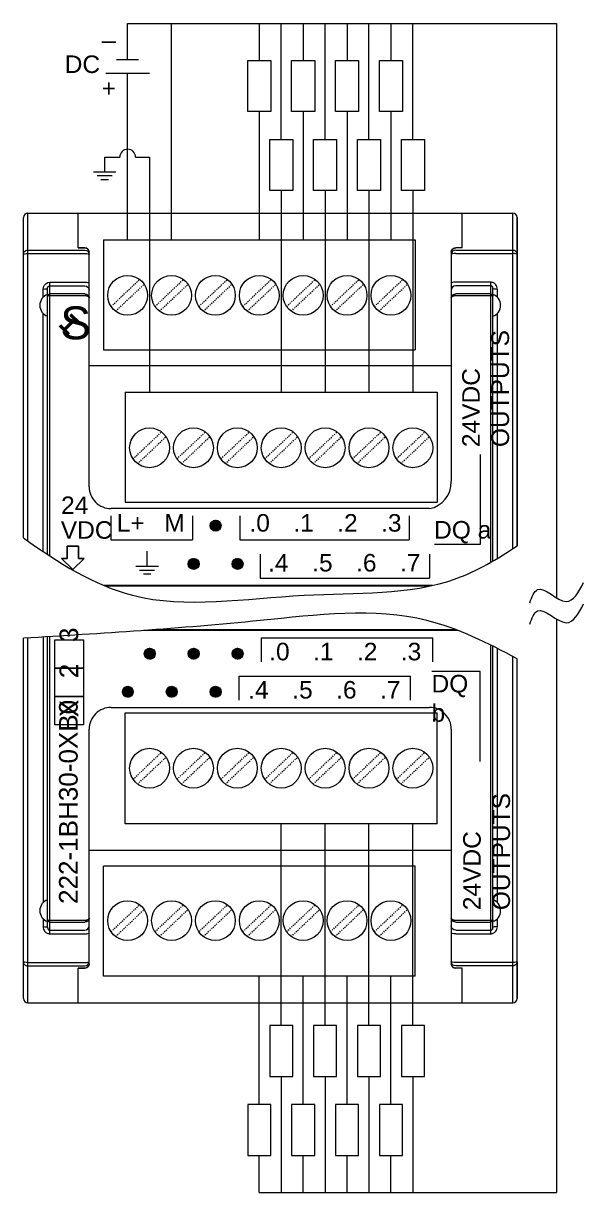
# Model space of a CAD drawing. Header units: inches. Extents: x 57 to 2760, y -193 to 2149.
# Drawn here: x 876.3 to 927.4, y 1497 to 1603.7 of the extents above; entities that cross this region are included whole.
import ezdxf

# ---------------------------------------------------------------- set-up
doc = ezdxf.new("R2010")
doc.units = ezdxf.units.IN
doc.header["$MEASUREMENT"] = 0
doc.linetypes.add('DOT', pattern=[0.2, 0.1, -0.1])
doc.layers.add('Wiring', color=7, linetype='Continuous')
doc.styles.get("Standard").update_dxf_attribs({"font": 'arial.ttf'})

msp = doc.modelspace()

# ---------------------------------------------------------------- linework, layer by layer
at = {"color": 7, "linetype": 'Continuous', "lineweight": 0}
for p, q in [((876.33549, 1556.74283), (876.33549, 1585.95301)), ((876.73549, 1586.35301), (920.93549, 1586.35301)), ((876.73549, 1556.45999), (876.73549, 1586.35301)), ((881.33549, 1583.18671), (881.33549, 1586.35301)), ((916.33549, 1583.18671), (916.33549, 1586.35301)), ((920.93549, 1555.75919), (920.93549, 1586.35301)), ((921.33549, 1585.95301), (921.33549, 1556.02224)), ((921.33549, 1556.02224), (921.33549, 1585.95301)), ((883.62549, 1583.92301), (883.62549, 1573.89101)), ((883.62549, 1583.92301), (912.04549, 1583.92301)), ((912.04549, 1583.92301), (912.04549, 1573.89101)), ((876.73549, 1582.99128), (881.93549, 1582.99128)), ((876.73549, 1582.67143), (881.93549, 1582.67143)), ((881.33549, 1583.19937), (881.93549, 1583.19937)), ((881.93549, 1583.18671), (881.33549, 1583.18671)), ((882.0867, 1583.16969), (881.93549, 1583.19937)), ((882.30489, 1582.75303), (882.33549, 1582.60473)), ((882.33549, 1561.41511), (882.33549, 1582.79937)), ((915.33549, 1582.79937), (915.33549, 1561.87701)), ((915.3661, 1582.75303), (915.33549, 1582.60473)), ((915.51261, 1583.121), (915.41948, 1583.03684)), ((915.61986, 1583.17017), (915.51261, 1583.121)), ((915.58429, 1583.16969), (915.73549, 1583.19937)), ((915.73549, 1583.18671), (915.61986, 1583.17017)), ((916.33549, 1583.19937), (915.73549, 1583.19937)), ((916.33549, 1583.18671), (915.73549, 1583.18671)), ((915.73549, 1582.99128), (920.93549, 1582.99128)), ((915.73549, 1582.67143), (920.93549, 1582.67143)), ((878.73549, 1555.09991), (878.73549, 1580.05559)), ((878.73549, 1580.05559), (881.93549, 1580.05559)), ((918.93549, 1580.05559), (915.73549, 1580.05559)), ((918.93549, 1554.53194), (918.93549, 1580.05559)), ((878.13549, 1578.67579), (878.13549, 1579.40901)), ((878.53549, 1555.23092), (878.53549, 1579.46916)), ((878.73549, 1579.73068), (881.93549, 1579.73068)), ((881.93549, 1578.98869), (878.73549, 1578.98869)), ((882.33549, 1578.63797), (882.33549, 1579.34431)), ((918.93549, 1579.73068), (915.73549, 1579.73068)), ((918.93549, 1578.98869), (915.73549, 1578.98869)), ((919.13549, 1554.64665), (919.13549, 1579.46918)), ((919.53549, 1578.67579), (919.53549, 1579.40901)), ((881.93549, 1578.81585), (878.73549, 1578.81585)), ((918.93549, 1578.81585), (915.73549, 1578.81721)), ((878.13549, 1555.49667), (878.13549, 1577.23023)), ((919.53549, 1554.88197), (919.53549, 1577.23023)), ((883.62549, 1573.89101), (912.04549, 1573.89101)), ((882.33549, 1572.45774), (915.33549, 1572.45774)), ((885.62549, 1570.02301), (885.62549, 1559.99101)), ((885.62549, 1570.02301), (914.04549, 1570.02301)), ((914.04549, 1570.02301), (914.04549, 1559.99101)), ((885.62549, 1559.99101), (914.04549, 1559.99101)), ((913.3354, 1559.41501), (884.33549, 1559.41501)), ((893.35259, 1557.86998), (893.84549, 1558.36289)), ((893.35832, 1557.82932), (893.88616, 1558.35716)), ((893.36411, 1557.92791), (893.78757, 1558.35137)), ((893.36602, 1557.79061), (893.92487, 1558.34946)), ((893.37372, 1557.75191), (893.96357, 1558.34176)), ((893.37563, 1557.98584), (893.72964, 1558.33985)), ((893.38142, 1557.7132), (894.00228, 1558.33406)), ((893.38715, 1558.04376), (893.67171, 1558.32832)), ((893.38912, 1557.6745), (894.04098, 1558.32636)), ((893.40721, 1557.64618), (894.0693, 1558.30827)), ((893.42579, 1557.61836), (894.09711, 1558.28968)), ((893.44438, 1557.59055), (894.12493, 1558.2711)), ((893.46297, 1557.56273), (894.15275, 1558.25251)), ((893.46412, 1558.16714), (893.54834, 1558.25135)), ((893.48155, 1557.53491), (894.18056, 1558.23392)), ((893.50127, 1557.50823), (894.20725, 1558.2142)), ((893.52909, 1557.48964), (894.22583, 1558.18638)), ((893.55691, 1557.47106), (894.24442, 1558.15857)), ((893.58473, 1557.45247), (894.26301, 1558.13075)), ((893.61254, 1557.43388), (894.28159, 1558.10293)), ((893.64036, 1557.4153), (894.30018, 1558.07512)), ((893.67135, 1557.39988), (894.31559, 1558.04413)), ((893.71006, 1557.39218), (894.32329, 1558.00542)), ((893.74876, 1557.38449), (894.33099, 1557.96672)), ((893.78747, 1557.37679), (894.33869, 1557.92801)), ((893.82617, 1557.36909), (894.34639, 1557.88931)), ((893.87156, 1557.36808), (894.3474, 1557.84391)), ((893.92949, 1557.3796), (894.33588, 1557.78599)), ((893.98742, 1557.39112), (894.32436, 1557.72806)), ((894.04901, 1557.40631), (894.30917, 1557.66647)), ((894.18885, 1557.49975), (894.21573, 1557.52662)), ((887.61223, 1554.1573), (887.61223, 1555.5223)), ((891.36111, 1554.38421), (891.85402, 1554.87711)), ((891.36685, 1554.34354), (891.89469, 1554.87138)), ((891.37263, 1554.44213), (891.79609, 1554.86559)), ((891.37455, 1554.30483), (891.93339, 1554.86368)), ((891.38224, 1554.26613), (891.9721, 1554.85598)), ((891.38416, 1554.50006), (891.73817, 1554.85407)), ((891.38994, 1554.22742), (892.0108, 1554.84828)), ((891.39568, 1554.55798), (891.68024, 1554.84255)), ((891.39764, 1554.18872), (892.04951, 1554.84058)), ((891.41573, 1554.1604), (892.07782, 1554.82249)), ((891.43432, 1554.13259), (892.10564, 1554.80391)), ((891.4529, 1554.10477), (892.13346, 1554.78532)), ((891.47149, 1554.07695), (892.16127, 1554.76673)), ((891.47265, 1554.68136), (891.55687, 1554.76558)), ((891.49008, 1554.04913), (892.18909, 1554.74815)), ((891.5098, 1554.02245), (892.21577, 1554.72842)), ((891.53762, 1554.00387), (892.23436, 1554.70061)), ((891.56543, 1553.98528), (892.25295, 1554.67279)), ((891.59325, 1553.96669), (892.27153, 1554.64497)), ((891.62107, 1553.9481), (892.29012, 1554.61716)), ((891.64889, 1553.92952), (892.30871, 1554.58934)), ((891.67988, 1553.91411), (892.32412, 1554.55835)), ((891.71858, 1553.90641), (892.33182, 1554.51964)), ((891.75729, 1553.89871), (892.33952, 1554.48094)), ((895.36111, 1554.38421), (895.85402, 1554.87711)), ((895.36685, 1554.34354), (895.89469, 1554.87138)), ((895.37263, 1554.44213), (895.79609, 1554.86559)), ((895.37455, 1554.30483), (895.93339, 1554.86368)), ((895.38224, 1554.26613), (895.9721, 1554.85598)), ((895.38416, 1554.50006), (895.73817, 1554.85407)), ((895.38994, 1554.22742), (896.0108, 1554.84828)), ((895.39568, 1554.55798), (895.68024, 1554.84255)), ((895.39764, 1554.18872), (896.04951, 1554.84058)), ((895.41573, 1554.1604), (896.07782, 1554.82249)), ((895.43432, 1554.13259), (896.10564, 1554.80391)), ((895.4529, 1554.10477), (896.13346, 1554.78532)), ((895.47149, 1554.07695), (896.16127, 1554.76673)), ((895.47265, 1554.68136), (895.55687, 1554.76558)), ((895.49008, 1554.04913), (896.18909, 1554.74815)), ((895.5098, 1554.02245), (896.21577, 1554.72842)), ((895.53762, 1554.00387), (896.23436, 1554.70061)), ((895.56543, 1553.98528), (896.25295, 1554.67279)), ((895.59325, 1553.96669), (896.27153, 1554.64497)), ((895.62107, 1553.9481), (896.29012, 1554.61716)), ((895.64889, 1553.92952), (896.30871, 1554.58934)), ((895.67988, 1553.91411), (896.32412, 1554.55835)), ((895.71858, 1553.90641), (896.33182, 1554.51964)), ((895.75729, 1553.89871), (896.33952, 1554.48094)), ((886.58848, 1554.1573), (888.63598, 1554.1573)), ((886.92973, 1553.81605), (888.29473, 1553.81605)), ((887.27098, 1553.4748), (887.95348, 1553.4748)), ((891.79599, 1553.89101), (892.34722, 1554.44223)), ((891.8347, 1553.88331), (892.35491, 1554.40353)), ((891.88009, 1553.8823), (892.35592, 1554.35813)), ((891.93802, 1553.89382), (892.3444, 1554.30021)), ((891.99594, 1553.90534), (892.33288, 1554.24228)), ((892.05753, 1553.92053), (892.31769, 1554.18069)), ((892.19738, 1554.01397), (892.22425, 1554.04084)), ((895.79599, 1553.89101), (896.34722, 1554.44223)), ((895.8347, 1553.88331), (896.35491, 1554.40353)), ((895.88009, 1553.8823), (896.35592, 1554.35813)), ((895.93802, 1553.89382), (896.3444, 1554.30021)), ((895.99594, 1553.90534), (896.33288, 1554.24228)), ((896.05753, 1553.92053), (896.31769, 1554.18069)), ((896.19738, 1554.01397), (896.22425, 1554.04084)), ((913.63164, 1552.40899), (883.65274, 1552.40899)), ((913.32711, 1552.3416), (883.81447, 1552.3416)), ((915.94662, 1548.30084), (887.283, 1548.30084)), ((915.77212, 1548.36824), (888.20639, 1548.36824)), ((876.33549, 1514.75682), (876.33549, 1547.59767)), ((876.73549, 1514.35682), (876.73549, 1547.62156)), ((878.13549, 1547.70562), (878.13549, 1523.4796)), ((878.53549, 1521.24065), (878.53549, 1547.72981)), ((878.73549, 1520.65425), (878.73549, 1547.74194)), ((887.35711, 1546.17749), (887.86231, 1546.68268)), ((887.35966, 1546.20324), (887.83656, 1546.68014)), ((887.36096, 1546.15814), (887.88166, 1546.67883)), ((887.36481, 1546.13879), (887.90101, 1546.67499)), ((887.36542, 1546.2322), (887.8076, 1546.67438)), ((887.36866, 1546.11943), (887.92036, 1546.67114)), ((887.37118, 1546.26116), (887.77864, 1546.66862)), ((887.37251, 1546.10008), (887.93972, 1546.66729)), ((887.37636, 1546.08073), (887.95907, 1546.66344)), ((887.37694, 1546.29012), (887.74967, 1546.66286)), ((887.38021, 1546.06138), (887.97842, 1546.65959)), ((887.3827, 1546.31909), (887.72071, 1546.6571)), ((887.38406, 1546.04202), (887.99777, 1546.65574)), ((887.38791, 1546.02267), (888.01713, 1546.65189)), ((887.38846, 1546.34805), (887.69175, 1546.65134)), ((887.39176, 1546.00332), (888.03648, 1546.64804)), ((887.39663, 1546.37942), (887.66038, 1546.64317)), ((887.39805, 1545.9864), (888.05339, 1546.64175)), ((887.40734, 1545.9725), (888.0673, 1546.63246)), ((887.41663, 1545.95859), (888.08121, 1546.62317)), ((887.42593, 1545.94468), (888.09512, 1546.61387)), ((887.43522, 1545.93077), (888.10903, 1546.60458)), ((887.44335, 1546.44934), (887.59046, 1546.59645)), ((887.44451, 1545.91686), (888.12294, 1546.59529)), ((887.45381, 1545.90295), (888.13685, 1546.58599)), ((887.4631, 1545.88904), (888.15075, 1546.5767)), ((887.47239, 1545.87514), (888.16466, 1546.56741)), ((887.48169, 1545.86123), (888.17857, 1546.55811)), ((887.49007, 1546.51926), (887.52054, 1546.54973)), ((887.49098, 1545.84732), (888.19248, 1546.54882)), ((887.50027, 1545.83341), (888.20639, 1546.53953)), ((887.51319, 1545.82312), (888.21667, 1546.52661)), ((887.5271, 1545.81383), (888.22597, 1546.5127)), ((887.54101, 1545.80454), (888.23526, 1546.49879)), ((887.55492, 1545.79524), (888.24455, 1546.48488)), ((887.56882, 1545.78595), (888.25385, 1546.47097)), ((887.58273, 1545.77666), (888.26314, 1546.45707)), ((887.59664, 1545.76736), (888.27243, 1546.44316)), ((887.61055, 1545.75807), (888.28173, 1546.42925)), ((887.62446, 1545.74878), (888.29102, 1546.41534)), ((887.63837, 1545.73948), (888.30031, 1546.40143)), ((887.65228, 1545.73019), (888.30961, 1546.38752)), ((887.66685, 1545.72156), (888.31824, 1546.37295)), ((887.6862, 1545.71771), (888.32209, 1546.3536)), ((887.70556, 1545.71386), (888.32593, 1546.33424)), ((887.72491, 1545.71001), (888.32978, 1546.31489)), ((887.74426, 1545.70617), (888.33363, 1546.29554)), ((887.76361, 1545.70232), (888.33748, 1546.27619)), ((887.78297, 1545.69847), (888.34133, 1546.25683)), ((887.80232, 1545.69462), (888.34518, 1546.23748)), ((887.82167, 1545.69077), (888.34903, 1546.21813)), ((887.84102, 1545.68692), (888.35288, 1546.19878)), ((887.86263, 1545.68533), (888.35447, 1546.17716)), ((887.8916, 1545.69109), (888.34871, 1546.1482)), ((887.92056, 1545.69685), (888.34295, 1546.11924)), ((887.94952, 1545.70261), (888.33719, 1546.09028)), ((887.97849, 1545.70837), (888.33143, 1546.06131)), ((888.00745, 1545.71413), (888.32567, 1546.03235)), ((888.03641, 1545.71989), (888.3199, 1546.00339)), ((888.09113, 1545.75141), (888.28839, 1545.94867)), ((891.35943, 1546.16587), (891.87393, 1546.68037)), ((891.36196, 1546.2148), (891.825, 1546.67784)), ((891.36713, 1546.12716), (891.91264, 1546.67267)), ((891.37348, 1546.27273), (891.76707, 1546.66632)), ((891.37482, 1546.08846), (891.95134, 1546.66497)), ((891.38252, 1546.04975), (891.99005, 1546.65728)), ((891.385, 1546.33065), (891.70914, 1546.6548)), ((891.39022, 1546.01105), (892.02875, 1546.64958)), ((891.40363, 1545.97805), (892.06175, 1546.63617)), ((891.41528, 1546.40734), (891.63246, 1546.62451)), ((891.42222, 1545.95023), (892.08957, 1546.61758)), ((891.4408, 1545.92242), (892.11738, 1546.599)), ((891.45939, 1545.8946), (892.1452, 1546.58041)), ((891.47798, 1545.86678), (892.17302, 1546.56182)), ((891.49656, 1545.83896), (892.20083, 1546.54324)), ((891.52154, 1545.81754), (892.22226, 1546.51825)), ((891.54936, 1545.79896), (892.24084, 1546.49044)), ((891.57718, 1545.78037), (892.25943, 1546.46262)), ((891.605, 1545.76178), (892.27802, 1546.4348)), ((891.63281, 1545.7432), (892.2966, 1546.40699)), ((891.66063, 1545.72461), (892.31519, 1546.37917)), ((891.69783, 1545.7154), (892.3244, 1546.34197)), ((891.73653, 1545.7077), (892.3321, 1546.30327)), ((891.77524, 1545.7), (892.3398, 1546.26456)), ((891.81394, 1545.69231), (892.34749, 1546.22586)), ((891.85265, 1545.68461), (892.35519, 1546.18715)), ((891.90899, 1545.69455), (892.34525, 1546.13081)), ((891.96692, 1545.70607), (892.33373, 1546.07288)), ((892.02485, 1545.71759), (892.3222, 1546.01495)), ((895.35943, 1546.16587), (895.87393, 1546.68037)), ((895.36196, 1546.2148), (895.825, 1546.67784)), ((895.36713, 1546.12716), (895.91264, 1546.67267)), ((895.37348, 1546.27273), (895.76707, 1546.66632)), ((895.37482, 1546.08846), (895.95134, 1546.66497)), ((895.38252, 1546.04975), (895.99005, 1546.65728)), ((895.385, 1546.33065), (895.70914, 1546.6548)), ((895.39022, 1546.01105), (896.02875, 1546.64958)), ((895.40363, 1545.97805), (896.06175, 1546.63617)), ((895.41528, 1546.40734), (895.63246, 1546.62451)), ((895.42222, 1545.95023), (896.08957, 1546.61758)), ((895.4408, 1545.92242), (896.11738, 1546.599)), ((895.45939, 1545.8946), (896.1452, 1546.58041)), ((895.47798, 1545.86678), (896.17302, 1546.56182)), ((895.49656, 1545.83896), (896.20083, 1546.54324)), ((895.52154, 1545.81754), (896.22226, 1546.51825)), ((895.54936, 1545.79896), (896.24084, 1546.49044)), ((895.57718, 1545.78037), (896.25943, 1546.46262)), ((895.605, 1545.76178), (896.27802, 1546.4348)), ((895.63281, 1545.7432), (896.2966, 1546.40699)), ((895.66063, 1545.72461), (896.31519, 1546.37917)), ((895.69783, 1545.7154), (896.3244, 1546.34197)), ((895.73653, 1545.7077), (896.3321, 1546.30327)), ((895.77524, 1545.7), (896.3398, 1546.26456)), ((895.81394, 1545.69231), (896.34749, 1546.22586)), ((895.85265, 1545.68461), (896.35519, 1546.18715)), ((895.90899, 1545.69455), (896.34525, 1546.13081)), ((895.96692, 1545.70607), (896.33373, 1546.07288)), ((896.02485, 1545.71759), (896.3222, 1546.01495)), ((918.93549, 1520.65425), (918.93549, 1546.96543)), ((919.13549, 1521.24065), (919.13549, 1546.86599)), ((919.53549, 1523.4796), (919.53549, 1546.66426)), ((920.93549, 1514.35682), (920.93549, 1545.93375)), ((888.16105, 1545.79813), (888.24167, 1545.87875)), ((892.13313, 1545.77947), (892.26033, 1545.90667)), ((896.13313, 1545.77947), (896.26033, 1545.90667)), ((921.33549, 1514.75682), (921.33549, 1545.7199)), ((885.35711, 1542.70688), (885.86231, 1543.21207)), ((885.35966, 1542.73263), (885.83656, 1543.20953)), ((885.36096, 1542.68753), (885.88166, 1543.20823)), ((885.36481, 1542.66818), (885.90101, 1543.20438)), ((885.36542, 1542.76159), (885.8076, 1543.20377)), ((885.36866, 1542.64882), (885.92036, 1543.20053)), ((885.37118, 1542.79055), (885.77864, 1543.19801)), ((885.37251, 1542.62947), (885.93972, 1543.19668)), ((885.37636, 1542.61012), (885.95907, 1543.19283)), ((885.37694, 1542.81952), (885.74967, 1543.19225)), ((885.38021, 1542.59077), (885.97842, 1543.18898)), ((885.3827, 1542.84848), (885.72071, 1543.18649)), ((885.38406, 1542.57141), (885.99777, 1543.18513)), ((885.38791, 1542.55206), (886.01713, 1543.18128)), ((885.38846, 1542.87744), (885.69175, 1543.18073)), ((885.39176, 1542.53271), (886.03648, 1543.17743)), ((885.39663, 1542.90881), (885.66038, 1543.17256)), ((885.39805, 1542.51579), (886.05339, 1543.17114)), ((885.40734, 1542.50189), (886.0673, 1543.16185)), ((885.41663, 1542.48798), (886.08121, 1543.15256)), ((885.42593, 1542.47407), (886.09512, 1543.14326)), ((885.43522, 1542.46016), (886.10903, 1543.13397)), ((885.44335, 1542.97873), (885.59046, 1543.12584)), ((885.44451, 1542.44625), (886.12294, 1543.12468)), ((885.45381, 1542.43234), (886.13685, 1543.11538)), ((885.4631, 1542.41843), (886.15075, 1543.10609)), ((885.47239, 1542.40453), (886.16466, 1543.0968)), ((885.48169, 1542.39062), (886.17857, 1543.0875)), ((885.49007, 1543.04865), (885.52054, 1543.07912)), ((885.49098, 1542.37671), (886.19248, 1543.07821)), ((885.50027, 1542.3628), (886.20639, 1543.06892)), ((885.51319, 1542.35252), (886.21667, 1543.056)), ((885.5271, 1542.34322), (886.22597, 1543.04209)), ((885.54101, 1542.33393), (886.23526, 1543.02818)), ((885.55492, 1542.32463), (886.24455, 1543.01427)), ((885.56882, 1542.31534), (886.25385, 1543.00036)), ((885.58273, 1542.30605), (886.26314, 1542.98646)), ((885.59664, 1542.29675), (886.27243, 1542.97255)), ((885.61055, 1542.28746), (886.28173, 1542.95864)), ((885.62446, 1542.27817), (886.29102, 1542.94473)), ((885.63837, 1542.26887), (886.30031, 1542.93082)), ((885.65228, 1542.25958), (886.30961, 1542.91691)), ((885.66685, 1542.25095), (886.31824, 1542.90234)), ((885.6862, 1542.2471), (886.32209, 1542.88299)), ((885.70556, 1542.24325), (886.32593, 1542.86363)), ((885.72491, 1542.23941), (886.32978, 1542.84428)), ((885.74426, 1542.23556), (886.33363, 1542.82493)), ((885.76361, 1542.23171), (886.33748, 1542.80558)), ((885.78297, 1542.22786), (886.34133, 1542.78622)), ((885.80232, 1542.22401), (886.34518, 1542.76687)), ((885.82167, 1542.22016), (886.34903, 1542.74752)), ((889.35943, 1542.69526), (889.87393, 1543.20976)), ((889.36196, 1542.74419), (889.825, 1543.20723)), ((889.36713, 1542.65655), (889.91264, 1543.20206)), ((889.37348, 1542.80212), (889.76707, 1543.19571)), ((889.37482, 1542.61785), (889.95134, 1543.19436)), ((889.38252, 1542.57914), (889.99005, 1543.18667)), ((889.385, 1542.86005), (889.70914, 1543.18419)), ((889.39022, 1542.54044), (890.02875, 1543.17897)), ((889.40363, 1542.50744), (890.06175, 1543.16556)), ((889.41528, 1542.93673), (889.63246, 1543.15391)), ((889.42222, 1542.47962), (890.08957, 1543.14697)), ((889.4408, 1542.45181), (890.11738, 1543.12839)), ((889.45939, 1542.42399), (890.1452, 1543.1098)), ((889.47798, 1542.39617), (890.17302, 1543.09121)), ((889.49656, 1542.36836), (890.20083, 1543.07263)), ((889.52154, 1542.34693), (890.22226, 1543.04764)), ((889.54936, 1542.32835), (890.24084, 1543.01983)), ((889.57718, 1542.30976), (890.25943, 1542.99201)), ((889.605, 1542.29117), (890.27802, 1542.96419)), ((889.63281, 1542.27259), (890.2966, 1542.93638)), ((889.66063, 1542.254), (890.31519, 1542.90856)), ((889.69783, 1542.24479), (890.3244, 1542.87136)), ((889.73653, 1542.23709), (890.3321, 1542.83266)), ((889.77524, 1542.22939), (890.3398, 1542.79395)), ((889.81394, 1542.2217), (890.34749, 1542.75525)), ((893.35943, 1542.69526), (893.87393, 1543.20976)), ((893.36196, 1542.74419), (893.825, 1543.20723)), ((893.36713, 1542.65655), (893.91264, 1543.20206)), ((893.37348, 1542.80212), (893.76707, 1543.19571)), ((893.37482, 1542.61785), (893.95134, 1543.19436)), ((893.38252, 1542.57914), (893.99005, 1543.18667)), ((893.385, 1542.86005), (893.70914, 1543.18419)), ((893.39022, 1542.54044), (894.02875, 1543.17897)), ((893.40363, 1542.50744), (894.06175, 1543.16556)), ((893.41528, 1542.93673), (893.63246, 1543.15391)), ((893.42222, 1542.47962), (894.08957, 1543.14697)), ((893.4408, 1542.45181), (894.11738, 1543.12839)), ((893.45939, 1542.42399), (894.1452, 1543.1098)), ((893.47798, 1542.39617), (894.17302, 1543.09121)), ((893.49656, 1542.36836), (894.20083, 1543.07263)), ((893.52154, 1542.34693), (894.22226, 1543.04764)), ((893.54936, 1542.32835), (894.24084, 1543.01983)), ((893.57718, 1542.30976), (894.25943, 1542.99201)), ((893.605, 1542.29117), (894.27802, 1542.96419)), ((893.63281, 1542.27259), (894.2966, 1542.93638)), ((893.66063, 1542.254), (894.31519, 1542.90856)), ((893.69783, 1542.24479), (894.3244, 1542.87136)), ((893.73653, 1542.23709), (894.3321, 1542.83266)), ((893.77524, 1542.22939), (894.3398, 1542.79395)), ((893.81394, 1542.2217), (894.34749, 1542.75525)), ((885.84102, 1542.21631), (886.35288, 1542.72817)), ((885.86263, 1542.21472), (886.35447, 1542.70655)), ((885.8916, 1542.22048), (886.34871, 1542.67759)), ((885.92056, 1542.22624), (886.34295, 1542.64863)), ((885.94952, 1542.232), (886.33719, 1542.61967)), ((885.97849, 1542.23776), (886.33143, 1542.5907)), ((886.00745, 1542.24352), (886.32567, 1542.56174)), ((886.03641, 1542.24929), (886.3199, 1542.53278)), ((886.09113, 1542.2808), (886.28839, 1542.47806)), ((886.16105, 1542.32752), (886.24167, 1542.40814)), ((889.85265, 1542.214), (890.35519, 1542.71654)), ((889.90899, 1542.22394), (890.34525, 1542.6602)), ((889.96692, 1542.23546), (890.33373, 1542.60227)), ((890.02485, 1542.24698), (890.3222, 1542.54434)), ((890.13313, 1542.30886), (890.26033, 1542.43606)), ((893.85265, 1542.214), (894.35519, 1542.71654)), ((893.90899, 1542.22394), (894.34525, 1542.6602)), ((893.96692, 1542.23546), (894.33373, 1542.60227)), ((894.02485, 1542.24698), (894.3222, 1542.54434)), ((894.13313, 1542.30886), (894.26033, 1542.43606)), ((884.33559, 1541.29482), (913.33549, 1541.29482)), ((885.62549, 1530.68682), (885.62549, 1540.79482)), ((885.62549, 1540.79482), (914.04549, 1540.79482)), ((914.04549, 1530.68682), (914.04549, 1540.79482)), ((882.33549, 1522.07182), (882.33549, 1539.29482)), ((882.33549, 1517.91046), (882.33549, 1539.29482)), ((915.33549, 1539.29482), (915.33549, 1517.91046)), ((914.04549, 1530.68682), (885.62549, 1530.68682)), ((915.33549, 1528.25209), (882.33549, 1528.25209)), ((883.62549, 1516.78682), (883.62549, 1526.81882)), ((912.04549, 1526.81882), (883.62549, 1526.81882)), ((912.04549, 1516.78682), (912.04549, 1526.81882)), ((878.13549, 1522.03404), (878.13549, 1521.30083)), ((878.73549, 1521.89399), (881.93549, 1521.89399)), ((878.73549, 1521.72114), (881.93549, 1521.72114)), ((915.73549, 1521.89399), (918.93549, 1521.89399)), ((915.73549, 1521.72114), (918.93549, 1521.72114)), ((919.53549, 1521.30083), (919.53549, 1522.03404)), ((878.73549, 1520.97915), (881.93549, 1520.97915)), ((878.73549, 1520.65425), (881.93549, 1520.65425)), ((915.73549, 1520.97915), (918.93549, 1520.97915)), ((915.73549, 1520.65425), (918.93549, 1520.65425)), ((876.73549, 1518.0384), (881.93549, 1518.0384)), ((876.73549, 1517.71855), (881.93549, 1517.71855)), ((881.93549, 1517.52313), (881.33549, 1517.52313)), ((881.33549, 1514.35682), (881.33549, 1517.52313)), ((881.33549, 1517.51046), (881.93549, 1517.51046)), ((882.0867, 1517.54014), (881.93549, 1517.51046)), ((881.93549, 1517.52313), (882.05113, 1517.53967)), ((882.05113, 1517.53967), (882.15838, 1517.58883)), ((882.15838, 1517.58883), (882.25151, 1517.673)), ((882.30489, 1517.9568), (882.33549, 1518.1051)), ((915.3661, 1517.9568), (915.33549, 1518.1051)), ((915.58429, 1517.54014), (915.73549, 1517.51046)), ((920.93549, 1518.0384), (915.73549, 1518.0384)), ((920.93549, 1517.71855), (915.73549, 1517.71855)), ((916.33549, 1517.52313), (915.73549, 1517.52313)), ((916.33549, 1517.51046), (915.73549, 1517.51046)), ((916.33549, 1514.35682), (916.33549, 1517.52313)), ((921.33549, 1518.1051), (921.33549, 1514.75682)), ((912.04549, 1516.78682), (883.62549, 1516.78682)), ((876.73549, 1514.35682), (920.93549, 1514.35682))]:
    msp.add_line(p, q, dxfattribs=at)
at = {"linetype": 'DOT', "lineweight": 0}
for p, q in [((884.32964, 1577.84979), (886.92872, 1580.31183)), ((888.32964, 1577.84979), (890.92872, 1580.31183)), ((892.32964, 1577.84979), (894.92872, 1580.31183)), ((896.32964, 1577.84979), (898.92872, 1580.31183)), ((900.32964, 1577.84979), (902.92872, 1580.31183)), ((904.32964, 1577.84979), (906.92872, 1580.31183)), ((908.32964, 1577.84979), (910.92872, 1580.31183)), ((884.74227, 1577.41419), (887.34135, 1579.87624)), ((888.74227, 1577.41419), (891.34135, 1579.87624)), ((892.74227, 1577.41419), (895.34135, 1579.87624)), ((896.74227, 1577.41419), (899.34135, 1579.87624)), ((900.74227, 1577.41419), (903.34135, 1579.87624)), ((904.74227, 1577.41419), (907.34135, 1579.87624)), ((908.74227, 1577.41419), (911.34135, 1579.87624)), ((886.32964, 1563.94979), (888.92872, 1566.41183)), ((890.32964, 1563.94979), (892.92872, 1566.41183)), ((894.32964, 1563.94979), (896.92872, 1566.41183)), ((898.32964, 1563.94979), (900.92872, 1566.41183)), ((902.32964, 1563.94979), (904.92872, 1566.41183)), ((906.32964, 1563.94979), (908.92872, 1566.41183)), ((910.32964, 1563.94979), (912.92872, 1566.41183)), ((886.74227, 1563.51419), (889.34135, 1565.97624)), ((890.74227, 1563.51419), (893.34135, 1565.97624)), ((894.74227, 1563.51419), (897.34135, 1565.97624)), ((898.74227, 1563.51419), (901.34135, 1565.97624)), ((902.74227, 1563.51419), (905.34135, 1565.97624)), ((906.74227, 1563.51419), (909.34135, 1565.97624)), ((910.74227, 1563.51419), (913.34135, 1565.97624)), ((886.32964, 1534.7336), (888.92872, 1537.19564)), ((886.74227, 1534.298), (889.34135, 1536.76005)), ((890.32964, 1534.7336), (892.92872, 1537.19564)), ((890.74227, 1534.298), (893.34135, 1536.76005)), ((894.32964, 1534.7336), (896.92872, 1537.19564)), ((894.74227, 1534.298), (897.34135, 1536.76005)), ((898.32964, 1534.7336), (900.92872, 1537.19564)), ((898.74227, 1534.298), (901.34135, 1536.76005)), ((902.32964, 1534.7336), (904.92872, 1537.19564)), ((902.74227, 1534.298), (905.34135, 1536.76005)), ((906.32964, 1534.7336), (908.92872, 1537.19564)), ((906.74227, 1534.298), (909.34135, 1536.76005)), ((910.32964, 1534.7336), (912.92872, 1537.19564)), ((910.74227, 1534.298), (913.34135, 1536.76005)), ((884.32964, 1520.8336), (886.92872, 1523.29564)), ((884.74227, 1520.398), (887.34135, 1522.86005)), ((888.32964, 1520.8336), (890.92872, 1523.29564)), ((888.74227, 1520.398), (891.34135, 1522.86005)), ((892.32964, 1520.8336), (894.92872, 1523.29564)), ((892.74227, 1520.398), (895.34135, 1522.86005)), ((896.32964, 1520.8336), (898.92872, 1523.29564)), ((896.74227, 1520.398), (899.34135, 1522.86005)), ((900.32964, 1520.8336), (902.92872, 1523.29564)), ((900.74227, 1520.398), (903.34135, 1522.86005)), ((904.32964, 1520.8336), (906.92872, 1523.29564)), ((904.74227, 1520.398), (907.34135, 1522.86005)), ((908.32964, 1520.8336), (910.92872, 1523.29564)), ((908.74227, 1520.398), (911.34135, 1522.86005))]:
    msp.add_line(p, q, dxfattribs=at)
at = {"lineweight": 0}
for p, q in [((880.55848, 1577.04064), (881.36016, 1576.24872)), ((880.62874, 1577.11179), (881.43042, 1576.31988)), ((880.699, 1577.18295), (881.50068, 1576.39104)), ((879.5985, 1576.04372), (880.40018, 1575.25181)), ((879.66876, 1576.11488), (880.47044, 1575.32297)), ((879.73902, 1576.18604), (880.5407, 1575.39412)), ((880.90772, 1576.69904), (880.06917, 1575.86081)), ((880.97842, 1576.62831), (880.13986, 1575.79008)), ((881.04912, 1576.55759), (880.21056, 1575.71936)), ((917.95582, 1564.3475), (917.95582, 1556.13653)), ((884.31234, 1558.77249), (884.31234, 1556.5779)), ((891.74234, 1558.77249), (891.74234, 1556.5779)), ((896.06885, 1558.77249), (896.06885, 1556.5779)), ((911.49885, 1558.77249), (911.49885, 1556.5779)), ((884.31234, 1556.5779), (891.74234, 1556.5779)), ((896.06885, 1556.5779), (911.49885, 1556.5779)), ((917.95582, 1556.13653), (913.80306, 1556.13653)), ((897.91938, 1555.26504), (897.91938, 1553.07045)), ((913.34938, 1555.26504), (913.34938, 1553.07045)), ((897.91938, 1553.07045), (913.34938, 1553.07045)), ((898.03747, 1547.63938), (913.64483, 1547.63938)), ((898.03747, 1545.44479), (898.03747, 1547.63938)), ((913.64483, 1545.44479), (913.64483, 1547.63938)), ((896.00258, 1541.93734), (896.00258, 1544.13193)), ((896.00258, 1544.13193), (911.60994, 1544.13193)), ((911.60994, 1541.93734), (911.60994, 1544.13193)), ((917.95582, 1544.5733), (913.56152, 1544.5733)), ((917.95582, 1536.36234), (917.95582, 1544.5733))]:
    msp.add_line(p, q, dxfattribs=at)
for p, q in [((880.83622, 1555.98937), (880.32217, 1555.98937)), ((880.32217, 1555.98937), (880.32217, 1554.87098)), ((880.83622, 1555.98937), (881.35027, 1555.98937)), ((881.35027, 1555.98937), (881.35027, 1554.87098)), ((880.32217, 1554.87098), (879.80812, 1554.87098)), ((879.80812, 1554.87098), (880.83622, 1553.8735)), ((881.86432, 1554.87098), (880.83622, 1553.8735)), ((881.35027, 1554.87098), (881.86432, 1554.87098))]:
    msp.add_line(p, q)
at = {"color": 7, "linetype": 'Continuous', "lineweight": 0}
for points in [[(876.33549, 1582.60473), (876.34002, 1582.66274), (876.35536, 1582.72503), (876.3839, 1582.78906), (876.42753, 1582.8514), (876.48713, 1582.90775), (876.56131, 1582.95271), (876.64604, 1582.98149), (876.73549, 1582.99128)], [(876.33549, 1582.60473), (876.36561, 1582.63012), (876.45224, 1582.65183), (876.58215, 1582.66634), (876.73549, 1582.67143)], [(881.93549, 1583.18671), (882.05113, 1583.17017), (882.15838, 1583.121), (882.2515, 1583.03684), (882.31435, 1582.92363), (882.33549, 1582.79937)], [(881.93549, 1582.99128), (882.0876, 1582.96224), (882.21783, 1582.87856), (882.30489, 1582.75303)], [(881.93549, 1582.67143), (882.0876, 1582.66642), (882.21783, 1582.65198), (882.30489, 1582.63032), (882.33549, 1582.60473)], [(882.33549, 1582.79937), (882.3061, 1582.94989), (882.21905, 1583.0815), (882.0867, 1583.16969)], [(915.33549, 1582.79937), (915.36489, 1582.94989), (915.45194, 1583.0815), (915.58429, 1583.16969)], [(915.41948, 1583.03684), (915.35664, 1582.92363), (915.33549, 1582.79937)], [(915.73549, 1582.67143), (915.58339, 1582.66642), (915.45316, 1582.65198), (915.3661, 1582.63032), (915.33549, 1582.60473)], [(915.73549, 1582.99128), (915.58339, 1582.96224), (915.45316, 1582.87856), (915.3661, 1582.75303)], [(920.93549, 1582.99128), (920.99549, 1582.98691), (921.05996, 1582.97209), (921.12623, 1582.9445), (921.19076, 1582.90234), (921.24907, 1582.84472), (921.2956, 1582.77302), (921.32538, 1582.69112), (921.33549, 1582.60473)], [(921.33549, 1582.60473), (921.30538, 1582.63012), (921.21875, 1582.65183), (921.08884, 1582.66634), (920.93549, 1582.67143)], [(878.13549, 1579.40901), (878.16822, 1579.61956), (878.2604, 1579.80384), (878.39726, 1579.94296), (878.56042, 1580.02735), (878.73549, 1580.05559)], [(881.93549, 1580.05559), (882.08857, 1580.05091), (882.21834, 1580.03758), (882.30505, 1580.01764), (882.33549, 1579.99412)], [(915.73549, 1580.05559), (915.58242, 1580.05091), (915.45265, 1580.03758), (915.36594, 1580.01764), (915.33549, 1579.99412)], [(919.53549, 1579.40901), (919.52438, 1579.53281), (919.49549, 1579.64107), (919.4541, 1579.73409), (919.40409, 1579.81275), (919.34886, 1579.8776), (919.29147, 1579.92944), (919.23393, 1579.9699), (919.17667, 1580.00103), (919.11893, 1580.02461), (919.05954, 1580.04161), (918.99821, 1580.05204), (918.93549, 1580.05559)], [(878.53549, 1579.46918), (878.50504, 1579.44615), (878.41833, 1579.42663), (878.28856, 1579.41359), (878.13549, 1579.40901)], [(878.53549, 1579.46915), (878.54639, 1579.55423), (878.57711, 1579.6288), (878.62279, 1579.68516), (878.67726, 1579.71932), (878.73549, 1579.73068)], [(878.53549, 1578.79551), (878.55072, 1578.86943), (878.59407, 1578.93211), (878.65896, 1578.97399), (878.73549, 1578.98869)], [(881.93549, 1579.73068), (882.08857, 1579.70127), (882.21834, 1579.61752), (882.30505, 1579.49217), (882.33549, 1579.34431)], [(881.9355, 1578.98869), (882.00033, 1578.98405), (882.05765, 1578.97194), (882.10753, 1578.9546), (882.15063, 1578.93365), (882.18788, 1578.91007), (882.22028, 1578.88427), (882.24886, 1578.85596), (882.27409, 1578.82472), (882.29552, 1578.79082), (882.31262, 1578.75491), (882.32504, 1578.71767), (882.3327, 1578.67942), (882.33549, 1578.63801)], [(915.73549, 1579.73068), (915.58242, 1579.70127), (915.45265, 1579.61752), (915.36594, 1579.49217), (915.33549, 1579.34431)], [(915.33549, 1578.63796), (915.33823, 1578.67894), (915.34633, 1578.71909), (915.35959, 1578.75788), (915.3777, 1578.79479), (915.40029, 1578.82935), (915.42691, 1578.86114), (915.45722, 1578.88992), (915.49092, 1578.9155), (915.52753, 1578.93757), (915.5664, 1578.95581), (915.60684, 1578.97006), (915.6483, 1578.98026), (915.69093, 1578.98651), (915.73549, 1578.98869)], [(919.13549, 1579.46918), (919.13179, 1579.51923), (919.12216, 1579.563), (919.10836, 1579.60062), (919.09169, 1579.63243), (919.07328, 1579.65866), (919.05415, 1579.67964), (919.03497, 1579.69601), (919.01588, 1579.7086), (918.99664, 1579.71815), (918.97684, 1579.72503), (918.9564, 1579.72925), (918.93549, 1579.73068)], [(918.93549, 1578.98869), (919.01107, 1578.97437), (919.07599, 1578.933), (919.12016, 1578.86968), (919.13549, 1578.79551)], [(919.53549, 1579.40901), (919.38242, 1579.41359), (919.25265, 1579.42663), (919.16594, 1579.44615), (919.13549, 1579.46918)], [(878.73549, 1578.81585), (878.65871, 1578.81429), (878.59344, 1578.80983), (878.55036, 1578.8032), (878.53549, 1578.79551)], [(882.33549, 1578.63798), (882.3327, 1578.659), (882.32504, 1578.67839), (882.31262, 1578.69727), (882.29553, 1578.71548), (882.2741, 1578.73267), (882.24887, 1578.74851), (882.22029, 1578.76287), (882.18791, 1578.77596), (882.15066, 1578.78792), (882.10757, 1578.79854), (882.05769, 1578.80734), (882.00039, 1578.81349), (881.93558, 1578.81585)], [(915.73549, 1578.81585), (915.69093, 1578.81474), (915.6483, 1578.81157), (915.60684, 1578.8064), (915.56639, 1578.79917), (915.52752, 1578.78991), (915.49092, 1578.77872), (915.45722, 1578.76574), (915.42691, 1578.75115), (915.40028, 1578.73503), (915.3777, 1578.7175), (915.35959, 1578.69878), (915.34633, 1578.67912), (915.33823, 1578.65876), (915.33549, 1578.63799)], [(919.13549, 1578.79551), (919.12016, 1578.80332), (919.07599, 1578.80998), (919.01107, 1578.81434), (918.93549, 1578.81585)], [(878.53549, 1521.91433), (878.55082, 1521.90652), (878.595, 1521.89985), (878.65992, 1521.8955), (878.73549, 1521.89399)], [(878.73549, 1521.72114), (878.65992, 1521.73547), (878.595, 1521.77684), (878.55082, 1521.84015), (878.53549, 1521.91433)], [(882.33549, 1522.0719), (882.33174, 1522.02391), (882.32221, 1521.98221), (882.30727, 1521.94243), (882.2867, 1521.90398), (882.26091, 1521.86791), (882.23066, 1521.83515), (882.19691, 1521.8064), (882.15952, 1521.78131), (882.11828, 1521.7599), (882.07415, 1521.74289), (882.02835, 1521.73072), (881.98214, 1521.72354), (881.93549, 1521.72114)], [(881.93549, 1521.89399), (881.98214, 1521.8952), (882.02836, 1521.89885), (882.07415, 1521.90502), (882.11829, 1521.91365), (882.15952, 1521.92451), (882.19691, 1521.93724), (882.23066, 1521.95182), (882.26091, 1521.96843), (882.2867, 1521.98672), (882.30727, 1522.00622), (882.32221, 1522.02639), (882.33174, 1522.04754), (882.33549, 1522.07182)], [(915.73548, 1521.72114), (915.67057, 1521.72579), (915.61313, 1521.73796), (915.56297, 1521.75544), (915.51956, 1521.77663), (915.48213, 1521.80047), (915.44976, 1521.82642), (915.42138, 1521.8547), (915.39639, 1521.88583), (915.37514, 1521.9196), (915.35818, 1521.9554), (915.34585, 1521.99256), (915.33825, 1522.03072), (915.33549, 1522.07188)], [(915.33549, 1522.07185), (915.33825, 1522.05099), (915.34585, 1522.03164), (915.35818, 1522.0128), (915.37514, 1521.99465), (915.39638, 1521.97753), (915.42137, 1521.96174), (915.44974, 1521.9474), (915.4821, 1521.93424), (915.51953, 1521.92214), (915.56292, 1521.9114), (915.61307, 1521.90253), (915.67051, 1521.89635), (915.7354, 1521.89399)], [(918.93549, 1521.89399), (919.01228, 1521.89555), (919.07755, 1521.90001), (919.12063, 1521.90663), (919.13549, 1521.91433)], [(919.13549, 1521.91433), (919.12027, 1521.8404), (919.07692, 1521.77773), (919.01203, 1521.73585), (918.93549, 1521.72114)], [(878.13549, 1521.30083), (878.28857, 1521.29625), (878.41834, 1521.2832), (878.50505, 1521.26368), (878.53549, 1521.24065)], [(878.13549, 1521.30083), (878.1466, 1521.17702), (878.1755, 1521.06876), (878.21689, 1520.97574), (878.2669, 1520.89709), (878.32213, 1520.83224), (878.37952, 1520.78039), (878.43706, 1520.73994), (878.49432, 1520.70881), (878.55206, 1520.68522), (878.61145, 1520.66823), (878.67278, 1520.65779), (878.73549, 1520.65425)], [(878.53549, 1521.24065), (878.5392, 1521.1906), (878.54883, 1521.14683), (878.56263, 1521.10922), (878.5793, 1521.07741), (878.59771, 1521.05117), (878.61684, 1521.0302), (878.63602, 1521.01383), (878.65511, 1521.00123), (878.67435, 1520.99169), (878.69415, 1520.98481), (878.71459, 1520.98059), (878.73549, 1520.97915)], [(881.93549, 1520.97915), (882.08857, 1521.00856), (882.21834, 1521.09232), (882.30505, 1521.21767), (882.33549, 1521.36552)], [(881.93549, 1520.65425), (882.08857, 1520.65893), (882.21834, 1520.67225), (882.30505, 1520.69219), (882.33549, 1520.71572)], [(915.73549, 1520.97915), (915.58242, 1521.00856), (915.45265, 1521.09232), (915.36594, 1521.21767), (915.33549, 1521.36552)], [(915.73549, 1520.65425), (915.58242, 1520.65893), (915.45265, 1520.67225), (915.36594, 1520.69219), (915.33549, 1520.71572)], [(918.93549, 1520.65425), (918.99048, 1520.65697), (919.04685, 1520.66549), (919.10482, 1520.68054), (919.16434, 1520.70315), (919.22506, 1520.73456), (919.28611, 1520.77618), (919.34594, 1520.82927), (919.40261, 1520.8951), (919.45353, 1520.97468), (919.49543, 1521.06858), (919.52445, 1521.17736), (919.53549, 1521.30083)], [(918.93549, 1520.97915), (918.95383, 1520.98026), (918.97262, 1520.9837), (918.99194, 1520.9898), (919.01178, 1520.99895), (919.03202, 1521.01166), (919.05237, 1521.02849), (919.07231, 1521.04997), (919.09119, 1521.0766), (919.10816, 1521.10878), (919.12213, 1521.14675), (919.13181, 1521.19073), (919.13549, 1521.24065)], [(919.53549, 1521.30083), (919.38242, 1521.29625), (919.25265, 1521.2832), (919.16594, 1521.26368), (919.13549, 1521.24065)], [(876.73549, 1518.0384), (876.58215, 1518.0435), (876.45224, 1518.05801), (876.36561, 1518.07971), (876.33549, 1518.1051)], [(876.33549, 1518.1051), (876.34069, 1518.04303), (876.35778, 1517.97788), (876.38868, 1517.91251), (876.43456, 1517.85045), (876.49526, 1517.79603), (876.5685, 1517.75385), (876.65028, 1517.72742), (876.73549, 1517.71855)], [(881.93549, 1518.0384), (882.0876, 1518.04341), (882.21783, 1518.05785), (882.30489, 1518.07951), (882.33549, 1518.1051)], [(881.93549, 1517.71855), (882.0876, 1517.74759), (882.21783, 1517.83128), (882.30489, 1517.9568)], [(882.33549, 1517.91046), (882.3061, 1517.75995), (882.21905, 1517.62833), (882.0867, 1517.54014)], [(882.25151, 1517.673), (882.31435, 1517.78621), (882.33549, 1517.91046)], [(915.73549, 1518.0384), (915.58339, 1518.04341), (915.45316, 1518.05785), (915.3661, 1518.07951), (915.33549, 1518.1051)], [(915.73549, 1517.52313), (915.61986, 1517.53967), (915.51261, 1517.58883), (915.41948, 1517.673), (915.35664, 1517.78621), (915.33549, 1517.91046)], [(915.33549, 1517.91046), (915.36489, 1517.75995), (915.45194, 1517.62833), (915.58429, 1517.54014)], [(915.73549, 1517.71855), (915.58339, 1517.74759), (915.45316, 1517.83128), (915.3661, 1517.9568)], [(921.33549, 1518.1051), (921.33101, 1518.04741), (921.31582, 1517.98535), (921.28746, 1517.92145), (921.24405, 1517.85911), (921.18461, 1517.80266), (921.11041, 1517.75747), (921.02544, 1517.72845), (920.93549, 1517.71855)], [(921.33549, 1518.1051), (921.30538, 1518.07971), (921.21875, 1518.05801), (921.08884, 1518.0435), (920.93549, 1518.0384)]]:
    msp.add_lwpolyline(points, dxfattribs=at)
at = {"lineweight": 0}
for points in [[(879.20869, 1544.86314), (879.20869, 1547.44657), (881.81385, 1547.44657), (881.81385, 1544.86314)], [(879.20869, 1542.27971), (879.20869, 1544.86314), (881.81385, 1544.86314), (881.81385, 1542.27971)], [(879.20869, 1539.69628), (879.20869, 1542.27971), (881.81385, 1542.27971), (881.81385, 1539.69628)]]:
    msp.add_lwpolyline(points, close=True, dxfattribs=at)
at = {"color": 7, "linetype": 'Continuous', "lineweight": 0}
for centre, radius in [((885.83549, 1578.86301), 1.815), ((889.83549, 1578.86301), 1.815), ((893.83549, 1578.86301), 1.815), ((897.83549, 1578.86301), 1.815), ((901.83549, 1578.86301), 1.815), ((905.83549, 1578.86301), 1.815), ((909.83549, 1578.86301), 1.815), ((887.83549, 1564.96301), 1.815), ((891.83549, 1564.96301), 1.815), ((895.83549, 1564.96301), 1.815), ((899.83549, 1564.96301), 1.815), ((903.83549, 1564.96301), 1.815), ((907.83549, 1564.96301), 1.815), ((911.83549, 1564.96301), 1.815), ((893.85141, 1557.86407), 0.5), ((891.85993, 1554.37829), 0.5), ((895.85993, 1554.37829), 0.5), ((887.85583, 1546.18397), 0.5), ((891.85583, 1546.18397), 0.5), ((895.85583, 1546.18397), 0.5), ((885.85583, 1542.71336), 0.5), ((889.85583, 1542.71336), 0.5), ((893.85583, 1542.71336), 0.5), ((887.83549, 1535.74682), 1.815), ((891.83549, 1535.74682), 1.815), ((895.83549, 1535.74682), 1.815), ((899.83549, 1535.74682), 1.815), ((903.83549, 1535.74682), 1.815), ((907.83549, 1535.74682), 1.815), ((911.83549, 1535.74682), 1.815), ((885.83549, 1521.84682), 1.815), ((889.83549, 1521.84682), 1.815), ((893.83549, 1521.84682), 1.815), ((897.83549, 1521.84682), 1.815), ((901.83549, 1521.84682), 1.815), ((905.83549, 1521.84682), 1.815), ((909.83549, 1521.84682), 1.815)]:
    msp.add_circle(centre, radius, dxfattribs=at)
for centre, radius, start, end in [((876.73549, 1585.95301), 0.4, 90, 180), ((920.93549, 1585.95301), 0.4, 0, 90), ((878.89978, 1577.95301), 1.06429, 110.0159596, 249.9840404), ((918.77121, 1577.95301), 1.06429, 290.0159596, 69.9840404), ((884.33549, 1561.41501), 2, 179.9973232, 270), ((912.89642, 1561.81506), 2.43986, 280.3651811, 1.4550045), ((884.33549, 1539.29482), 2, 89.9973326, 180), ((913.33549, 1539.29482), 2, 359.9973232, 90), ((878.89978, 1522.75682), 1.06429, 110.0159596, 249.9840404), ((918.77121, 1522.75682), 1.06429, 290.0159596, 69.9840404), ((876.73549, 1514.75682), 0.4, 180, 270), ((920.93549, 1514.75682), 0.4, 270, 0)]:
    msp.add_arc(centre, radius, start, end, dxfattribs=at)
at = {"lineweight": 0}
for points, knots in [([(876.33549, 1556.74283), (879.52296, 1554.47833), (887.23701, 1549.56898), (901.31522, 1552.08704), (913.68483, 1551.35457), (919.52316, 1554.82037), (921.33549, 1556.02224)], [2.430912347, 2.430912347, 2.430912347, 2.430912347, 13.737872624, 29.379929313, 43.266304154, 49.677247431, 49.677247431, 49.677247431, 49.677247431]), ([(921.33549, 1545.7199), (918.65659, 1547.1575), (911.37917, 1550.79983), (895.61798, 1548.77809), (883.46478, 1548.0231), (876.33549, 1547.59767)], [1.39415219, 1.39415219, 1.39415219, 1.39415219, 10.344553759, 25.535871561, 47.17372778, 47.17372778, 47.17372778, 47.17372778])]:
    msp.add_open_spline(points, degree=3, knots=knots, dxfattribs=at)
at = {"layer": 'Wiring', "lineweight": 15}
for p, q in [((885.83549, 1600.38231), (885.83549, 1603.66182)), ((885.83549, 1603.66182), (889.83549, 1603.66182)), ((889.83549, 1583.92301), (889.83549, 1603.66182)), ((889.83549, 1603.66182), (924.92588, 1603.66182)), ((897.83549, 1603.66278), (897.83549, 1600.28506)), ((899.83549, 1593.08288), (899.83549, 1603.66278)), ((901.83549, 1603.66278), (901.83549, 1600.28506)), ((903.83549, 1593.08288), (903.83549, 1603.66278)), ((905.83549, 1603.66278), (905.83549, 1600.28506)), ((907.83549, 1593.08288), (907.83549, 1603.66278)), ((909.83549, 1603.66278), (909.83549, 1600.28506)), ((911.83549, 1593.08288), (911.83549, 1603.66278)), ((924.92588, 1603.66182), (924.92588, 1551.29514)), ((884.83549, 1600.38231), (886.83549, 1600.38231)), ((883.83549, 1599.12497), (887.83549, 1599.12497)), ((885.83549, 1583.92301), (885.83549, 1599.12497)), ((897.83549, 1595.62781), (897.83549, 1583.92301)), ((901.83549, 1595.62781), (901.83549, 1583.92301)), ((905.83549, 1595.62781), (905.83549, 1583.92301)), ((909.83549, 1595.62781), (909.83549, 1583.92301)), ((883.74436, 1591.4594), (885.11524, 1591.4594)), ((886.55575, 1591.4594), (887.83549, 1591.4594)), ((887.83549, 1591.4594), (887.83549, 1570.02301)), ((899.83549, 1588.42563), (899.83549, 1570.02301)), ((903.83549, 1588.42563), (903.83549, 1570.02301)), ((907.83549, 1588.42563), (907.83549, 1570.02301)), ((911.83549, 1588.42563), (911.83549, 1570.02301)), ((924.92588, 1549.35391), (924.92588, 1497.04706)), ((899.83549, 1512.28421), (899.83549, 1530.68682)), ((903.83549, 1512.28421), (903.83549, 1530.68682)), ((907.83549, 1512.28421), (907.83549, 1530.68682)), ((911.83549, 1512.28421), (911.83549, 1530.68682)), ((897.83549, 1505.08203), (897.83549, 1516.78682)), ((901.83549, 1505.08203), (901.83549, 1516.78682)), ((905.83549, 1505.08203), (905.83549, 1516.78682)), ((909.83549, 1505.08203), (909.83549, 1516.78682)), ((899.83549, 1507.62696), (899.83549, 1497.04706)), ((903.83549, 1507.62696), (903.83549, 1497.04706)), ((907.83549, 1507.62696), (907.83549, 1497.04706)), ((911.83549, 1507.62696), (911.83549, 1497.04706)), ((897.83549, 1497.04706), (897.83549, 1500.42477)), ((901.83549, 1497.04706), (901.83549, 1500.42477)), ((905.83549, 1497.04706), (905.83549, 1500.42477)), ((909.83549, 1497.04706), (909.83549, 1500.42477)), ((897.83549, 1497.04706), (924.92588, 1497.04706))]:
    msp.add_line(p, q, dxfattribs=at)
at = {"layer": 'Wiring', "color": 7, "lineweight": 15}
for p, q in [((883.74436, 1590.0944), (883.74436, 1591.4594)), ((884.76811, 1590.0944), (882.72061, 1590.0944)), ((884.42686, 1589.75315), (883.06186, 1589.75315)), ((884.08561, 1589.4119), (883.40311, 1589.4119))]:
    msp.add_line(p, q, dxfattribs=at)
at = {"layer": 'Wiring', "lineweight": 15}
for points in [[(896.78553, 1600.28506), (898.88546, 1600.28506), (898.88546, 1595.62781), (896.78553, 1595.62781)], [(900.78553, 1600.28506), (902.88546, 1600.28506), (902.88546, 1595.62781), (900.78553, 1595.62781)], [(904.78553, 1600.28506), (906.88546, 1600.28506), (906.88546, 1595.62781), (904.78553, 1595.62781)], [(908.78553, 1600.28506), (910.88546, 1600.28506), (910.88546, 1595.62781), (908.78553, 1595.62781)], [(898.78553, 1593.08288), (900.88546, 1593.08288), (900.88546, 1588.42563), (898.78553, 1588.42563)], [(902.78553, 1593.08288), (904.88546, 1593.08288), (904.88546, 1588.42563), (902.78553, 1588.42563)], [(906.78553, 1593.08288), (908.88546, 1593.08288), (908.88546, 1588.42563), (906.78553, 1588.42563)], [(910.78553, 1593.08288), (912.88546, 1593.08288), (912.88546, 1588.42563), (910.78553, 1588.42563)], [(898.78553, 1507.62696), (900.88546, 1507.62696), (900.88546, 1512.28421), (898.78553, 1512.28421)], [(902.78553, 1507.62696), (904.88546, 1507.62696), (904.88546, 1512.28421), (902.78553, 1512.28421)], [(906.78553, 1507.62696), (908.88546, 1507.62696), (908.88546, 1512.28421), (906.78553, 1512.28421)], [(910.78553, 1507.62696), (912.88546, 1507.62696), (912.88546, 1512.28421), (910.78553, 1512.28421)], [(896.78553, 1500.42477), (898.88546, 1500.42477), (898.88546, 1505.08203), (896.78553, 1505.08203)], [(900.78553, 1500.42477), (902.88546, 1500.42477), (902.88546, 1505.08203), (900.78553, 1505.08203)], [(904.78553, 1500.42477), (906.88546, 1500.42477), (906.88546, 1505.08203), (904.78553, 1505.08203)], [(908.78553, 1500.42477), (910.88546, 1500.42477), (910.88546, 1505.08203), (908.78553, 1505.08203)]]:
    msp.add_lwpolyline(points, close=True, dxfattribs=at)
msp.add_arc((885.83549, 1591.4594), 0.72026, 0, 180, dxfattribs=at)
for points in [[(922.49498, 1550.83025), (923.20395, 1552.03197), (925.79326, 1550.95351), (927.39617, 1552.67905)], [(922.49498, 1548.88902), (923.20395, 1550.09074), (925.79326, 1549.01227), (927.39617, 1550.73781)]]:
    msp.add_spline(points, degree=3, dxfattribs=at)

# ---------------------------------------------------------------- texts
at = {"lineweight": 0}
for s, insert, char_height, width, attachment_point in [('S', (879.70033, 1577.85435), 3, 4.2892434, 1), ('L+', (886.11282, 1558.91839), 1.6, 5.3067617, 2), ('M', (890.11282, 1558.91839), 1.6, 5.3067617, 2), ('.0', (897.86934, 1558.91839), 1.6, 5.3067617, 2), ('.1', (901.86934, 1558.91839), 1.6, 5.3067617, 2), ('.2', (905.86934, 1558.91839), 1.6, 5.3067617, 2), ('.3', (909.86934, 1558.91839), 1.6, 5.3067617, 2), ('DQ a', (913.76887, 1556.24608), 1.6, 5.3067617, 7), ('.4', (899.56992, 1555.28309), 1.6, 5.3067617, 2), ('.5', (903.58912, 1555.2853), 1.6, 5.3067617, 2), ('.6', (907.58912, 1555.2853), 1.6, 5.3067617, 2), ('.7', (911.58912, 1555.2853), 1.6, 5.3067617, 2), ('.0', (899.66936, 1547.18195), 1.6, 5.3067617, 2), ('.1', (903.66936, 1547.18195), 1.6, 5.3067617, 2), ('.2', (907.66936, 1547.18195), 1.6, 5.3067617, 2), ('.3', (911.66936, 1547.18195), 1.6, 5.3067617, 2), ('DQ b', (913.53388, 1544.25522), 1.6, 4.6391974, 1), ('.4', (897.75388, 1543.69664), 1.6, 5.3067617, 2), ('.5', (901.77308, 1543.69885), 1.6, 5.3067617, 2), ('.6', (905.77308, 1543.69885), 1.6, 5.3067617, 2), ('.7', (909.77308, 1543.69885), 1.6, 5.3067617, 2)]:
    msp.add_mtext(s, dxfattribs=dict(at, insert=insert, char_height=char_height, width=width, attachment_point=attachment_point))
at = {"lineweight": 0, "attachment_point": 1, "rotation": 90}
for s, insert, char_height, width in [('24VDC OUTPUTS', (916.33083, 1565.02604), 1.6, 14.0458667), ('X   2   3', (879.63, 1540.39216), 1.7, 12.5784889), ('{\\fArial|b0|i0|c0|p32;222-1BH30-0XB0}', (879.58133, 1523.36942), 1.7, 24.8996336), ('24VDC OUTPUTS', (916.41985, 1522.80111), 1.6, 15.8485333)]:
    msp.add_mtext(s, dxfattribs=dict(at, insert=insert, char_height=char_height, width=width))
at = {"char_height": 1.6, "width": 5.8936889, "attachment_point": 4}
for s, insert in [('24', (879.76936, 1559.72166)), ('VDC', (879.74357, 1557.45845))]:
    msp.add_mtext(s, dxfattribs=dict(at, insert=insert))
at = {"layer": 'Wiring', "lineweight": 15, "char_height": 1.6, "width": 8.5528889, "attachment_point": 2}
for s, insert in [('_', (884.1209, 1603.93155)), ('DC', (881.71376, 1600.73954)), ('+', (884.12145, 1598.55738))]:
    msp.add_mtext(s, dxfattribs=dict(at, insert=insert))

doc.saveas('drawing.dxf')
